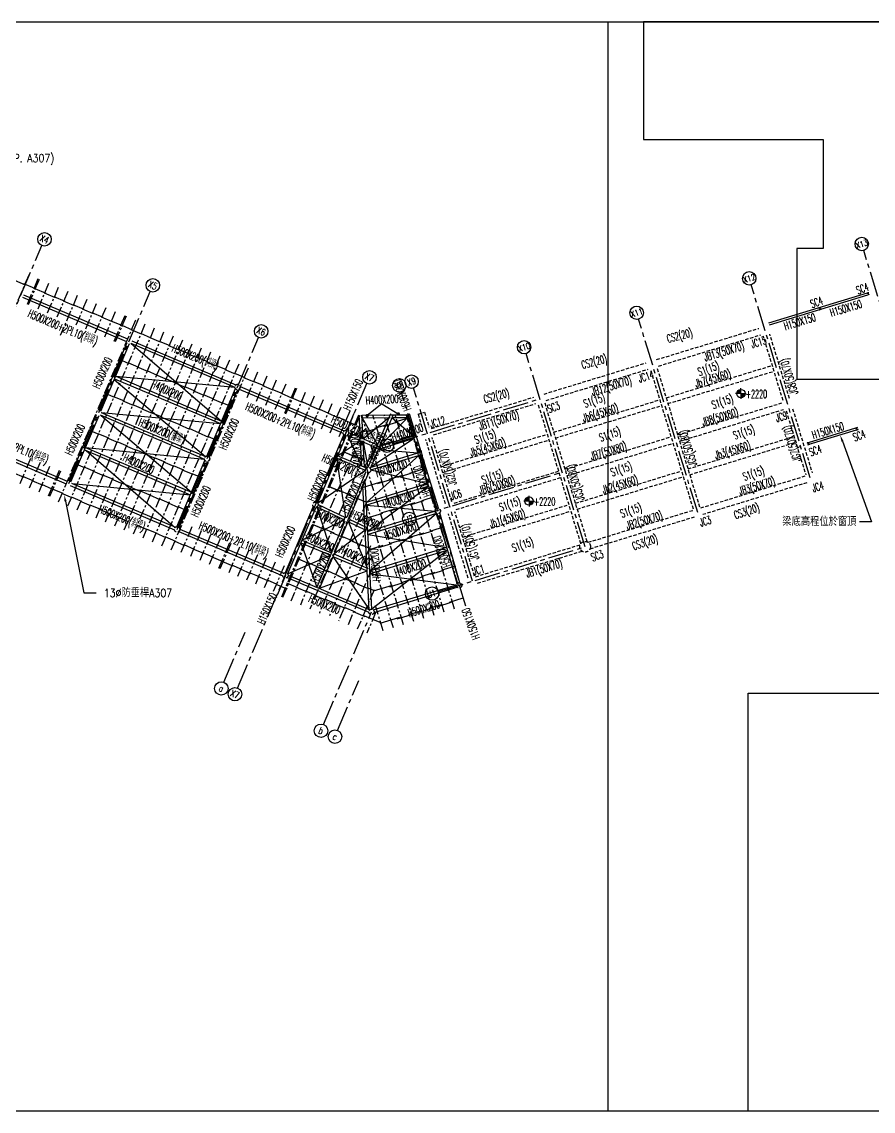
# Model space of a CAD drawing. Header units: centimetres. Extents: x -47768 to 194820, y -149527 to 141949.
# Drawn here: x 61677 to 68007, y -80723 to -72623 of the extents above; entities that cross this region are included whole.
import ezdxf
from ezdxf import colors
from ezdxf.entities.mleader import LeaderData, LeaderLine
from ezdxf.enums import TextEntityAlignment as Align
from ezdxf.math import Vec2, Vec3

# ---------------------------------------------------------------- set-up
doc = ezdxf.new("R2010")
doc.units = ezdxf.units.CM
for name, pattern in [('CENTER2', [28.575, 19.05, -3.175, 3.175, -3.175]), ('HIDDEN', [0.375, 0.25, -0.125]), ('建築圖|CENTER', [50.8, 31.75, -6.35, 6.35, -6.35])]:
    doc.linetypes.add(name, pattern=pattern)
doc.layers.get('0').update_dxf_attribs({"color": 8})
for name, color, linetype in [('0S-B', 6, 'HIDDEN'), ('0S-COL-H', 8, 'HIDDEN'), ('0S-colhead', 8, 'HIDDEN'), ('0S-COLUMN', 1, 'Continuous'), ('0S-c型鋼', 11, '建築圖|CENTER'), ('0S-GRID', 8, 'Continuous'), ('0S-J', 3, 'HIDDEN'), ('0S-SB', 6, 'Continuous'), ('0S-剛接符號', 2, 'Continuous'), ('0S-斜拉桿', 131, 'Continuous'), ('0S-防垂桿', 41, 'Continuous'), ('1S-BN', 7, 'Continuous'), ('1S-CN', 2, 'Continuous'), ('1S-JN', 3, 'Continuous'), ('1S-SBN', 7, 'Continuous'), ('1S-SJN', 3, 'Continuous'), ('1S-SN', 4, 'Continuous'), ('1S-TEXT', 7, 'Continuous'), ('FL高程', 7, 'Continuous'), ('H150X150', 3, 'Continuous'), ('SB', 6, 'Continuous'), ('SJ', 3, 'Continuous')]:
    doc.layers.add(name, color=color, linetype=linetype)
doc.layers.add('0S-繪圖區', color=171, linetype='Continuous', plot=False)
doc.styles.add('ae', font='romans.shx', dxfattribs={"bigfont": 'chineset.shx'})
doc.styles.add('CHINA', font='romans.shx', dxfattribs={"width": 0.85, "bigfont": 'chineset.shx'})
doc.styles.add('china2', font='c2.shx', dxfattribs={"width": 0.75, "bigfont": 'china.shx'})
doc.styles.add('ROMAND', font='romand')
doc.styles.add('txt', font='romans.shx', dxfattribs={"height": 0.2, "bigfont": 'chineset.shx'})

# ---------------------------------------------------------------- blocks, each defined once
blk = doc.blocks.new('ELE')
at = {"ltscale": 100}
h = blk.add_hatch(color=0, dxfattribs=at)
h.dxf.hatch_style = 1
edge = h.paths.add_edge_path()
edge.add_arc((55199, -2026.6), 20.7, 90, 180)
edge.add_line((55178.3, -2026.6), (55199, -2026.6))
edge.add_line((55199, -2026.6), (55199, -2005.9))
h = blk.add_hatch(color=0, dxfattribs=at)
h.dxf.hatch_style = 1
edge = h.paths.add_edge_path()
edge.add_line((55199, -2047.4), (55199, -2026.6))
edge.add_line((55199, -2026.6), (55219.7, -2026.6))
edge.add_arc((55199, -2026.6), 20.7, 270, 360, ccw=False)
at = {"color": 0, "ltscale": 100}
for q in [(55172.4, -2026.6), (55199, -2000), (55225.6, -2026.6), (55199, -2053.2)]:
    blk.add_line((55199, -2026.6), q, dxfattribs=at)
blk.add_circle((55199, -2026.6), 20.7, dxfattribs=at)
blk = doc.blocks.new('0S-ELE')
at = {"layer": 'FL高程', "ltscale": 100, "xscale": 1.5, "yscale": 1.5, "zscale": 1.5}
blk.add_blockref('ELE', (-26764.5, -529.8), dxfattribs=at)
at = {"layer": 'FL高程', "ltscale": 100, "style": 'CHINA', "width": 0.5}
blk.add_attdef('+150', text='', height=60, dxfattribs=at).set_placement((56149.6, -3572.5), align=Align.MIDDLE)
blk = doc.blocks.new('RIGID')
at = {"layer": '0S-剛接符號', "ltscale": 5}
h = blk.add_hatch(color=256, dxfattribs=at)
h.dxf.hatch_style = 1
h.paths.add_polyline_path([(13.8, 9.2), (-13.8, 9.2), (0, -18.4)])
at = {"layer": '0S-剛接符號'}
blk.add_lwpolyline([(13.8, 9.2), (-13.8, 9.2), (0, -18.4)], close=True, dxfattribs=at)
blk = doc.blocks.new('*U155')
at = {"color": 0, "ltscale": 100}
for points in [[(-36.3, 27), (36.3, 27), (36.3, -27), (-36.3, -27)], [(22.253, -6.279), (36.3, -6.279), (36.3, -27), (22.253, -27)]]:
    blk.add_lwpolyline(points, close=True, dxfattribs=at)
blk.add_lwpolyline([(36.3, 27), (17.074, 27), (17.074, 21.168), (25.98, 21.168), (25.98, 15.768), (24.673, 15.768), (24.673, 9.288), (36.3, 9.288), (36.3, 27)], dxfattribs=at)
blk = doc.blocks.new('*U156')
at = {"color": 0, "ltscale": 100}
blk.add_lwpolyline([(-36.3, 27), (36.3, 27), (36.3, -27), (-36.3, -27)], close=True, dxfattribs=at)
blk = doc.blocks.new('XLINE')
blk.add_circle((0, 0), 50)
at = {"style": 'ROMAND', "width": 0.74997, "flags": 8}
blk.add_attdef('X-LINE', text='', height=50, dxfattribs=at).set_placement((0, 0), align=Align.MIDDLE)
blk = doc.blocks.new('柱位編號')
at = {"color": 0, "linetype": 'CENTER2', "ltscale": 10}
for p, q in [((131502.6, 35992.5), (132108.2, 37419.1)), ((138657.5, 35946.9), (138218.5, 37382.8)), ((137820.7, 35691.1), (137381.7, 37127)), ((132308.1, 35650.6), (132913.7, 37077.2)), ((136983.9, 35435.3), (136544.9, 36871.2)), ((133113.5, 35308.7), (133719.1, 36735.4)), ((136147.2, 35179.4), (135708.2, 36615.3)), ((133563.4, 34129.1), (134524.5, 36393.5)), ((135219.6, 34895.8), (134780.6, 36331.7)), ((135310.4, 34923.6), (134871.4, 36359.5)), ((134720.8, 35945.9), (135810.9, 36279.2)), ((134887.4, 35400.8), (135977.6, 35734.1)), ((135057, 34846.1), (136147.2, 35179.4)), ((134203.1, 33857.6), (134558.7, 34695.2)), ((133462.1, 34172.1), (133620.2, 34544.5)), ((134306.7, 33813.6), (134464.8, 34186))]:
    blk.add_line(p, q, dxfattribs=at)
at = {"color": 0}
ref = blk.add_blockref('XLINE', (132127.8, 37465.2), dxfattribs=dict(at, rotation=337))
ref.add_attrib('X-LINE', 'X4', dxfattribs={"height": 50, "rotation": 337, "style": 'ROMAND', "width": 0.74997}).set_placement((132127.8, 37465.2), align=Align.MIDDLE)
ref = blk.add_blockref('XLINE', (138203.9, 37430.6), dxfattribs=dict(at, rotation=16.99999999999998))
ref.add_attrib('X-LINE', 'X13', dxfattribs={"height": 45, "rotation": 17, "style": 'ROMAND', "width": 0.74997}).set_placement((138203.9, 37430.6), align=Align.MIDDLE)
ref = blk.add_blockref('XLINE', (132933.2, 37123.3), dxfattribs=dict(at, rotation=337))
ref.add_attrib('X-LINE', 'X5', dxfattribs={"height": 50, "rotation": 337, "style": 'ROMAND', "width": 0.74997}).set_placement((132933.2, 37123.3), align=Align.MIDDLE)
ref = blk.add_blockref('XLINE', (137367.1, 37174.8), dxfattribs=dict(at, rotation=16.99999999999998))
ref.add_attrib('X-LINE', 'X12', dxfattribs={"height": 45, "rotation": 17, "style": 'ROMAND', "width": 0.74997}).set_placement((137367.1, 37174.8), align=Align.MIDDLE)
ref = blk.add_blockref('XLINE', (136530.3, 36919), dxfattribs=dict(at, rotation=16.99999999999998))
ref.add_attrib('X-LINE', 'X11', dxfattribs={"height": 45, "rotation": 17, "style": 'ROMAND', "width": 0.74997}).set_placement((136530.3, 36919), align=Align.MIDDLE)
ref = blk.add_blockref('XLINE', (133738.6, 36781.4), dxfattribs=dict(at, rotation=337))
ref.add_attrib('X-LINE', 'X6', dxfattribs={"height": 50, "rotation": 337, "style": 'ROMAND', "width": 0.74997}).set_placement((133738.6, 36781.4), align=Align.MIDDLE)
ref = blk.add_blockref('XLINE', (135693.6, 36663.1), dxfattribs=dict(at, rotation=16.99999999999998))
ref.add_attrib('X-LINE', 'X10', dxfattribs={"height": 45, "rotation": 17, "style": 'ROMAND', "width": 0.74997}).set_placement((135693.6, 36663.1), align=Align.MIDDLE)
ref = blk.add_blockref('XLINE', (134544.1, 36439.5), dxfattribs=dict(at, rotation=337))
ref.add_attrib('X-LINE', 'X7', dxfattribs={"height": 50, "rotation": 337, "style": 'ROMAND', "width": 0.74997}).set_placement((134544.1, 36439.5), align=Align.MIDDLE)
ref = blk.add_blockref('XLINE', (134856.8, 36407.3), dxfattribs=dict(at, rotation=16.99999999999998))
ref.add_attrib('X-LINE', 'X9', dxfattribs={"height": 50, "rotation": 17, "style": 'ROMAND', "width": 0.74997}).set_placement((134856.8, 36407.3), align=Align.MIDDLE)
ref = blk.add_blockref('XLINE', (134765.9, 36379.5), dxfattribs=dict(at, rotation=16.99999999999998))
ref.add_attrib('X-LINE', 'X8', dxfattribs={"height": 50, "rotation": 17, "style": 'ROMAND', "width": 0.74997}).set_placement((134765.9, 36379.5), align=Align.MIDDLE)
ref = blk.add_blockref('XLINE', (134672.9, 35931.3), dxfattribs=dict(at, rotation=17.00000000000323))
ref.add_attrib('X-LINE', 'J3', dxfattribs={"height": 50, "rotation": 17, "style": 'ROMAND', "width": 0.74997}).set_placement((134672.9, 35931.3), align=Align.MIDDLE)
ref = blk.add_blockref('XLINE', (134839.6, 35386.2), dxfattribs=dict(at, rotation=17.00000000000323))
ref.add_attrib('X-LINE', 'J2', dxfattribs={"height": 50, "rotation": 17, "style": 'ROMAND', "width": 0.74997}).set_placement((134839.6, 35386.2), align=Align.MIDDLE)
ref = blk.add_blockref('XLINE', (135009.2, 34831.5), dxfattribs=dict(at, rotation=17.00000000000323))
ref.add_attrib('X-LINE', 'J1', dxfattribs={"height": 50, "rotation": 17, "style": 'ROMAND', "width": 0.74997}).set_placement((135009.2, 34831.5), align=Align.MIDDLE)
ref = blk.add_blockref('XLINE', (133442.5, 34126.1), dxfattribs=dict(at, rotation=337))
ref.add_attrib('X-LINE', 'a', dxfattribs={"height": 50, "rotation": 337, "style": 'ROMAND', "width": 0.74997}).set_placement((133442.5, 34126.1), align=Align.MIDDLE)
ref = blk.add_blockref('XLINE', (133543.9, 34083.1), dxfattribs=dict(at, rotation=337))
ref.add_attrib('X-LINE', 'X7', dxfattribs={"height": 50, "rotation": 337, "style": 'ROMAND', "width": 0.74997}).set_placement((133543.9, 34083.1), align=Align.MIDDLE)
ref = blk.add_blockref('XLINE', (134183.6, 33811.5), dxfattribs=dict(at, rotation=337))
ref.add_attrib('X-LINE', 'b', dxfattribs={"height": 50, "rotation": 337, "style": 'ROMAND', "width": 0.74997}).set_placement((134183.6, 33811.5), align=Align.MIDDLE)
ref = blk.add_blockref('XLINE', (134287.2, 33767.6), dxfattribs=dict(at, rotation=337))
ref.add_attrib('X-LINE', 'c', dxfattribs={"height": 50, "rotation": 337, "style": 'ROMAND', "width": 0.74997}).set_placement((134287.2, 33767.6), align=Align.MIDDLE)
blk = doc.blocks.new('zw$CA75')
at = {"color": 0, "linetype": 'HIDDEN', "ltscale": 150}
for centre in [(614.4, 782.1), (458.1, 413.9)]:
    blk.add_circle(centre, 20, dxfattribs=at)
blk = doc.blocks.new('H150x150x7x10')
at = {"color": 0, "linetype": 'ByBlock'}
blk.add_lwpolyline([(3.5, -15, -0.4142136), (8.5, -10), (75, -10), (75, 0), (-75, 0), (-75, -10), (-8.5, -10, -0.4142136), (-3.5, -15), (-3.5, -135, -0.4142136), (-8.5, -140), (-75, -140), (-75, -150), (75, -150), (75, -140), (8.5, -140, -0.4142136), (3.5, -135)], format="xyb", close=True, dxfattribs=at)
at = {"color": 0, "linetype": 'ByBlock', "style": 'china2', "width": 0.7}
blk.add_text('H150x150', height=25, dxfattribs=at).set_placement((0, -150), align=Align.TOP_CENTER)

msp = doc.modelspace()

# ---------------------------------------------------------------- linework, layer by layer
at = {"layer": '0S-B', "ltscale": 100}
for p, q in [((66396.8619, -75134.5384), (67157.1242, -74902.1029)), ((66411.4805, -75182.3536), (67171.7428, -74949.9181)), ((67336.6588, -75438.0295), (67190.4729, -74959.8771)), ((67384.474, -75423.4109), (67238.2882, -74945.2585)), ((65560.1215, -75390.3556), (66320.3575, -75157.9281)), ((65574.7401, -75438.1708), (66334.9761, -75205.7434)), ((66353.7058, -75215.7008), (66669.1096, -76247.34)), ((66401.521, -75201.0822), (66716.9248, -76232.7214)), ((64723.3287, -75646.1891), (65483.6172, -75413.7453)), ((64737.9473, -75694.0043), (65498.2358, -75461.5606)), ((65516.9391, -75471.526), (65832.3429, -76503.1653)), ((65564.7544, -75456.9074), (65880.1581, -76488.5467)), ((66552.0928, -75693.5803), (67326.7, -75456.7592)), ((64623.1789, -75540.9343), (64656.7545, -75650.8493)), ((64623.1806, -75540.9401), (64670.9959, -75526.3215)), ((64670.9976, -75526.3272), (64704.5733, -75636.2421)), ((66566.7114, -75741.3956), (67341.3186, -75504.5744)), ((67360.0485, -75514.5339), (67505.8762, -75991.5148)), ((67407.8638, -75499.9153), (67553.6915, -75976.8962)), ((64826.3593, -76205.5068), (64680.1734, -75727.3544)), ((64874.1745, -76190.8882), (64727.9887, -75712.7358)), ((65715.3262, -75949.4056), (66504.2776, -75708.1989)), ((65729.9448, -75997.2208), (66518.8962, -75756.0142)), ((64892.9044, -76200.8451), (65667.5109, -75964.0242)), ((64907.523, -76248.6604), (65682.1295, -76011.8394)), ((65748.4283, -76006.9571), (65748.4283, -76006.9571)), ((66724.6978, -76236.8544), (67501.7433, -75999.2878)), ((66739.3164, -76284.6697), (67516.3618, -76047.103)), ((64995.5767, -76758.9921), (64849.749, -76282.0112)), ((65043.392, -76744.3735), (64897.5643, -76267.3926)), ((65887.9311, -76492.6797), (66664.9766, -76255.113)), ((65902.5497, -76540.4949), (66679.5952, -76302.9283)), ((65051.1645, -76748.5049), (65828.2099, -76510.9383)), ((65065.7831, -76796.3201), (65842.8285, -76558.7535))]:
    msp.add_line(p, q, dxfattribs=at)
at = {"layer": '0S-COL-H', "ltscale": 100}
msp.add_circle((65865.1827, -76525.7751), 40, dxfattribs=at)
at = {"layer": '0S-colhead', "ltscale": 100}
for centre in [(63281.1073, -75337.9623), (64086.5502, -75679.8511), (63054.4127, -75872.0215), (63859.9179, -76213.743), (64769.7084, -76259.5373), (62831.6916, -76396.5417), (63637.2088, -76738.4314), (64928.2478, -76812.2994), (64276.8735, -77009.9515)]:
    msp.add_circle(centre, 20, dxfattribs=at)
at = {"layer": '0S-c型鋼', "ltscale": 2.5}
for p, q in [((61728.9256, -74505.3517), (61154.5516, -75858.492)), ((61797.2004, -74534.327), (61711.2378, -74736.8423)), ((61806.4054, -74538.2343), (61720.4428, -74740.7496)), ((61877.172, -74568.2729), (61791.2094, -74770.7882)), ((61947.9385, -74598.3116), (61861.9759, -74800.8268)), ((62018.7051, -74628.3502), (61932.7425, -74830.8653)), ((62089.4716, -74658.3888), (61963.5846, -74954.9601)), ((62160.2382, -74688.4274), (62074.2756, -74890.9425)), ((62231.0047, -74718.466), (62145.0422, -74920.9811)), ((62301.7712, -74748.5046), (62215.8087, -74951.0196)), ((62522.4159, -74842.1618), (61948.0396, -76195.3076)), ((62372.5378, -74778.5432), (62286.5753, -74981.0582)), ((62443.3931, -74808.6242), (62357.4323, -75011.1352)), ((62452.5982, -74812.5315), (62366.6374, -75015.0425)), ((62592.2336, -74871.7922), (62017.8553, -76224.9426)), ((62662.0513, -74901.4226), (62087.6711, -76254.5777)), ((62731.869, -74931.053), (62157.4868, -76284.2127)), ((62801.6867, -74960.6833), (62227.3025, -76313.8477)), ((62871.5044, -74990.3137), (62297.1182, -76343.4827)), ((62941.3221, -75019.9441), (62366.934, -76373.1177)), ((63011.1398, -75049.5744), (62436.7497, -76402.7528)), ((63080.9575, -75079.2048), (62506.5654, -76432.3878)), ((63150.7752, -75108.8352), (62576.3812, -76462.0228)), ((63220.5929, -75138.4656), (62646.1969, -76491.6578)), ((63290.4106, -75168.0959), (62716.0126, -76521.2928)), ((63360.2283, -75197.7263), (62785.8284, -76550.9279)), ((63430.0187, -75227.4212), (63344.0578, -75429.9322)), ((63499.8637, -75256.987), (63413.8736, -75459.5672)), ((63569.6815, -75286.6174), (63483.6893, -75489.2022)), ((63639.4992, -75316.2478), (63553.5051, -75518.8371)), ((63710.0367, -75346.1836), (63624.0406, -75548.7777)), ((63719.2417, -75350.0909), (63633.2457, -75552.685)), ((63785.2455, -75378.1078), (63699.2494, -75580.7018)), ((63851.2492, -75406.1247), (63765.2532, -75608.7187)), ((63917.253, -75434.1416), (63831.2569, -75636.7356)), ((63983.2567, -75462.1585), (63897.2607, -75664.7525)), ((64049.2605, -75490.1754), (63963.2644, -75692.7694)), ((64181.2574, -75546.2342), (63607.1037, -76899.4702)), ((64190.463, -75550.14), (63616.3093, -76903.376)), ((64115.2643, -75518.1923), (64029.2682, -75720.7863)), ((64667.0333, -77059.472), (64204.9126, -75547.9433)), ((64742.8364, -77036.2966), (64287.4771, -75546.8831)), ((64818.6396, -77013.1211), (64370.0415, -75545.8229)), ((64894.4427, -76989.9456), (64452.6059, -75544.7628)), ((64923.4775, -76813.7981), (64535.1704, -75543.7026)), ((64200.5432, -75697.136), (63677.6988, -76929.438)), ((61742.5896, -75869.1), (61656.6287, -76071.611)), ((64214.2036, -75861.2943), (63748.2943, -76959.4047)), ((64591.2302, -77082.6475), (64212.8492, -75845.0189)), ((61813.3561, -75899.1386), (61727.3953, -76101.6497)), ((61884.1226, -75929.1772), (61798.1618, -76131.6883)), ((61954.9797, -75959.2542), (61869.0188, -76161.7653)), ((61964.1847, -75963.1615), (61878.2239, -76165.6726)), ((61964.1847, -75963.1615), (61878.2239, -76165.6726)), ((64227.864, -76025.4526), (63818.8899, -76989.3715)), ((64241.5243, -76189.6109), (63889.4854, -77019.3383)), ((64515.4271, -77105.8229), (64243.8472, -76217.5251)), ((62941.6049, -76378.0518), (62855.6441, -76580.5629)), ((64255.1847, -76353.7693), (63960.081, -77049.305)), ((63011.4207, -76407.6868), (62925.4598, -76610.1979)), ((63081.2364, -76437.3219), (62995.2755, -76639.8329)), ((63151.0521, -76466.9569), (63065.0913, -76669.4679)), ((63221.5876, -76496.8974), (63135.6268, -76699.4085)), ((63230.7927, -76500.8047), (63144.8318, -76703.3158)), ((63296.7964, -76528.8217), (63210.8356, -76731.3327)), ((64268.8451, -76517.9276), (64030.6765, -77079.2718)), ((63362.8002, -76556.8386), (63276.8393, -76759.3497)), ((63428.8039, -76584.8555), (63342.8431, -76787.3666)), ((63494.8077, -76612.8724), (63408.8468, -76815.3835)), ((64439.624, -77128.9984), (64274.8452, -76590.0313)), ((63560.8114, -76640.8894), (63474.8505, -76843.4004)), ((63626.8151, -76668.9063), (63540.8543, -76871.4174)), ((64282.5055, -76682.0859), (64101.2721, -77109.2386)), ((64296.1659, -76846.2443), (64171.8676, -77139.2054)), ((64309.8263, -77010.4026), (64242.4632, -77169.1721)), ((64363.8209, -77152.1738), (64305.8432, -76962.5374))]:
    msp.add_line(p, q, dxfattribs=at)
at = {"layer": '0S-J', "ltscale": 100}
for p, q in [((66468.036, -75418.6427), (67256.9874, -75177.4361)), ((66481.1927, -75461.6764), (67270.1441, -75220.4698)), ((65631.2693, -75674.468), (66420.2207, -75433.2613)), ((65644.426, -75717.5017), (66433.3775, -75476.295)), ((64794.5026, -75930.2932), (65583.4541, -75689.0865)), ((64807.6594, -75973.3269), (65596.6108, -75732.1203)), ((66630.2169, -75946.9172), (67419.1683, -75705.7105)), ((66643.3736, -75989.9509), (67432.3251, -75748.7443)), ((65793.4334, -76202.7476), (66582.3848, -75961.5409)), ((65806.5901, -76245.7813), (66595.5416, -76004.5746)), ((64955.2045, -76453.7901), (65744.1559, -76212.5834)), ((64969.8231, -76501.6053), (65758.7745, -76260.3986))]:
    msp.add_line(p, q, dxfattribs=at)
at = {"layer": '0S-SB', "ltscale": 100}
for p, q in [((61682.1097, -74670.0903), (62455.87, -74998.532)), ((61689.9244, -74651.6802), (62463.6846, -74980.1219)), ((67960.8635, -74640.8333), (67229.2903, -74864.4977)), ((67965.249, -74655.1779), (67233.6759, -74878.8423)), ((62495.3344, -74993.5564), (63269.0723, -75321.9887)), ((62246.5178, -75510.3179), (62459.7952, -75007.8679)), ((62264.9279, -75518.1325), (62478.2053, -75015.6825)), ((62487.5197, -75011.9665), (63261.2576, -75340.3988)), ((63051.9753, -75852.1705), (63265.1346, -75349.9986)), ((63070.3854, -75859.9852), (63283.5447, -75357.8132)), ((63293.142, -75353.9363), (64066.6997, -75682.2921)), ((63300.9566, -75335.5262), (64074.5144, -75663.882)), ((62023.8607, -76034.8653), (62233.014, -75542.1309)), ((62042.2708, -76042.6799), (62251.4241, -75549.9456)), ((62260.9165, -75545.8682), (63034.7308, -75874.3329)), ((62268.7311, -75527.4581), (63042.5454, -75855.9228)), ((64418.7407, -75537.1466), (64249.2313, -75936.486)), ((64437.1508, -75544.9612), (64267.6414, -75944.3007)), ((64415.3045, -75545.2418), (64437.1508, -75544.9612)), ((67875.6163, -75644.6154), (67523.9956, -75752.1167)), ((61232.8402, -75728.7011), (62006.4261, -76057.0689)), ((61240.6548, -75710.291), (62014.2408, -76038.6588)), ((64070.577, -75691.8868), (63857.4856, -76193.8989)), ((64088.9871, -75699.7014), (63875.8957, -76201.7135)), ((64098.5836, -75695.826), (64312.7899, -75786.7512)), ((64106.3983, -75677.4159), (64320.6046, -75768.3411)), ((67880.0018, -75658.96), (67528.3811, -75766.4612)), ((62829.3024, -76376.755), (63038.44, -75884.0578)), ((62847.7125, -76384.5696), (63056.8501, -75891.8724)), ((64231.8178, -75958.7743), (64017.6125, -75867.8496)), ((64239.6324, -75940.3643), (64025.4271, -75849.4395)), ((64259.1946, -75937.807), (64645.6774, -75819.6473)), ((64271.6186, -75954.9224), (64651.5249, -75838.7734)), ((64755.0813, -76245.8973), (64632.3988, -75844.6209)), ((64645.6774, -75819.6473), (64651.5249, -75838.7734)), ((64774.2074, -76240.0499), (64651.5249, -75838.7734)), ((64663.1826, -75876.9042), (64669.03, -75896.0303)), ((64235.696, -75968.3733), (64092.9389, -76304.688)), ((64254.1061, -75976.1879), (64111.349, -76312.5026)), ((62046.0966, -76052.1808), (62819.6825, -76380.5485)), ((64280.1863, -76990.2278), (64230.7093, -76031.3072)), ((62038.282, -76070.5909), (62811.8679, -76398.9586)), ((64260.579, -76998.3545), (64212.8532, -76073.3736)), ((63880.033, -76211.7004), (64083.9898, -76308.0967)), ((63843.9535, -76225.7783), (63634.7714, -76718.5805)), ((63862.3636, -76233.5929), (63653.1815, -76726.3951)), ((63871.4868, -76229.7826), (64075.4437, -76326.1788)), ((64755.5958, -76258.6235), (64245.6221, -76414.538)), ((64761.4432, -76277.7495), (64251.4696, -76433.6641)), ((64913.8807, -76798.3859), (64765.5166, -76278.2046)), ((64933.1137, -76792.9003), (64784.7496, -76272.7191)), ((64079.4036, -76336.5752), (63871.2652, -76826.9189)), ((64097.8137, -76344.3899), (63889.6753, -76834.7335)), ((64106.7628, -76340.9812), (64229.6578, -76399.0651)), ((64115.309, -76322.8991), (64238.2039, -76380.983)), ((62843.7237, -76412.4806), (63617.3579, -76740.8688)), ((62851.5383, -76394.0705), (63625.1725, -76722.4587)), ((63649.2451, -76754.4041), (64257.0227, -77012.3904)), ((63657.0597, -76735.994), (64264.8374, -76993.9803))]:
    msp.add_line(p, q, dxfattribs=at)
at = {"layer": '0S-斜拉桿', "ltscale": 100}
for p, q in [((62487.5197, -75011.9665), (63162.5247, -75591.7324)), ((62365.1645, -75281.99), (63042.5454, -75855.9228)), ((62375.4657, -75257.7197), (63261.2562, -75340.3982)), ((62268.1474, -75548.9375), (62937.8277, -76121.0854)), ((62268.7311, -75527.4581), (63154.7101, -75610.1425)), ((64206.8023, -75567.9206), (64320.6046, -75768.3411)), ((64214.8245, -75723.4401), (64406.8562, -75565.2819)), ((64337.4109, -75779.9339), (64546.5306, -75563.7588)), ((64429.0075, -75565.0521), (64589.0966, -75702.9859)), ((64098.5836, -75695.826), (64205.2371, -75925.7643)), ((64594.944, -75722.112), (64272.0685, -75933.871)), ((62150.796, -75787.0103), (63034.5373, -75874.2507)), ((62156.789, -75811.2814), (62801.5457, -76370.3373)), ((64025.4271, -75849.4395), (64195.4956, -75736.9627)), ((64215.9706, -75745.6538), (64249.9444, -75934.8062)), ((64225.7121, -75934.4555), (64312.7899, -75786.7512)), ((64327.2096, -75803.9666), (64621.7698, -75826.9566)), ((64017.6125, -75867.8496), (64083.9898, -76308.0967)), ((64632.3988, -75844.6209), (64239.1982, -76195.8303)), ((63875.8957, -76201.7135), (64231.6687, -75956.337)), ((64272.0943, -75954.777), (64696.9844, -76055.871)), ((62051.324, -76054.3997), (62930.0131, -76139.4955)), ((64702.8318, -76074.997), (64250.4072, -76413.0751)), ((64240.2605, -76216.4193), (64749.7277, -76260.4175)), ((63871.7204, -76229.8893), (63979.909, -76570.9718)), ((64761.4432, -76277.7495), (64265.5682, -76706.9124)), ((63758.997, -76477.1094), (64075.4138, -76325.7629)), ((64102.3801, -76331.8271), (64244.3242, -76683.3182)), ((63998.3171, -76578.7913), (64229.6578, -76399.0651)), ((64251.4696, -76433.6641), (64837.3538, -76532.1)), ((63751.1824, -76495.5195), (63871.2652, -76826.9189)), ((63653.1815, -76726.3951), (63972.0937, -76589.3816)), ((63990.4638, -76597.2907), (64260.2529, -76992.0343)), ((64843.2012, -76551.2261), (64280.1863, -76990.2278)), ((63889.6753, -76834.7335), (64245.4706, -76705.5357)), ((64266.6305, -76727.5014), (64908.7699, -76807.7595))]:
    msp.add_line(p, q, dxfattribs=at)
at = {"layer": '0S-防垂桿', "ltscale": 100}
for p, q in [((61622.4761, -74543.2781), (61703.7359, -74577.765)), ((61690.2333, -74569.1967), (61772.0122, -74603.9039)), ((61763.6601, -74603.2222), (61780.1878, -74610.2365)), ((61773.8533, -74604.6852), (61855.6321, -74639.3924)), ((61843.5978, -74637.1332), (61924.8576, -74671.6201)), ((61915.3863, -74664.7625), (61997.1652, -74699.4697)), ((61985.1309, -74697.2104), (62066.3907, -74731.6973)), ((62056.9194, -74724.8397), (62138.6983, -74759.5469)), ((62126.664, -74757.2877), (62207.9238, -74791.7745)), ((62198.4525, -74784.9169), (62280.2314, -74819.6241)), ((62268.1971, -74817.3649), (62349.4569, -74851.8518)), ((62339.9856, -74844.9942), (62418.2087, -74878.1923)), ((62409.8545, -74877.5154), (62426.3822, -74884.5298)), ((62420.0477, -74878.9785), (62498.2707, -74912.1766)), ((62488.8414, -74911.0228), (62566.0226, -74943.7788)), ((62559.6831, -74938.2392), (62637.9062, -74971.4373)), ((62628.4768, -74970.2836), (62705.658, -75003.0395)), ((62699.3185, -74997.5), (62777.5416, -75030.6981)), ((62768.1122, -75029.5443), (62845.2934, -75062.3002)), ((62838.9539, -75056.7607), (62917.177, -75089.9588)), ((62396.1288, -75129.44), (62473.31, -75162.1959)), ((62466.9705, -75156.6564), (62545.1936, -75189.8544)), ((62907.7476, -75088.8051), (62984.9288, -75121.561)), ((62978.5893, -75116.0215), (63056.8124, -75149.2196)), ((63047.383, -75148.0658), (63124.5642, -75180.8217)), ((62535.7642, -75188.7007), (62612.9454, -75221.4566)), ((62606.6059, -75215.9171), (62684.829, -75249.1152)), ((62675.3996, -75247.9614), (62752.5808, -75280.7174)), ((63118.2247, -75175.2822), (63196.4478, -75208.4803)), ((63187.0184, -75207.3266), (63264.1996, -75240.0825)), ((63257.8601, -75234.543), (63336.0832, -75267.741)), ((62746.2413, -75275.1778), (62824.4644, -75308.3759)), ((62815.035, -75307.2222), (62892.2162, -75339.9781)), ((63326.6538, -75266.5873), (63403.835, -75299.3432)), ((63397.4955, -75293.8037), (63475.7186, -75327.0018)), ((63466.2892, -75325.848), (63543.4704, -75358.604)), ((62289.3711, -75380.9454), (62366.5523, -75413.7013)), ((62360.2128, -75408.1618), (62438.4359, -75441.3599)), ((62885.8767, -75334.4386), (62964.0998, -75367.6367)), ((62954.6705, -75366.4829), (63031.8516, -75399.2388)), ((63025.5121, -75393.6993), (63103.7352, -75426.8974)), ((63537.1309, -75353.0644), (63615.354, -75386.2625)), ((63605.9246, -75385.1088), (63683.1058, -75417.8647)), ((62429.0065, -75440.2062), (62506.1877, -75472.9621)), ((62499.8482, -75467.4226), (62578.0713, -75500.6207)), ((63094.3059, -75425.7437), (63171.487, -75458.4996)), ((63165.1475, -75452.9601), (63243.3706, -75486.1582)), ((63677.5225, -75412.6615), (63694.0501, -75419.6759)), ((63685.6646, -75418.9564), (63762.8458, -75451.7123)), ((63752.691, -75444.5592), (63826.0624, -75475.6983)), ((63817.6721, -75474.9902), (63894.8533, -75507.7461)), ((62568.6419, -75499.4669), (62645.8231, -75532.2228)), ((62639.4836, -75526.6833), (62717.7067, -75559.8814)), ((62708.2773, -75558.7277), (62785.4585, -75591.4836)), ((63884.6985, -75500.593), (63958.07, -75531.7321)), ((63949.6796, -75531.024), (64026.8608, -75563.7799)), ((64016.706, -75556.6268), (64090.0775, -75587.7658)), ((64453.9018, -75597.5355), (64553.4579, -75567.0981)), ((62779.119, -75585.944), (62857.3421, -75619.1421)), ((62847.9127, -75617.9884), (62925.0939, -75650.7443)), ((62918.7544, -75645.2048), (62996.9775, -75678.4029)), ((64081.6872, -75587.0577), (64158.8683, -75619.8136)), ((64148.7864, -75612.6103), (64165.314, -75619.6247)), ((64241.5397, -75667.7451), (64314.337, -75645.4888)), ((64302.285, -75643.8862), (64401.8412, -75613.4488)), ((64366.3977, -75629.5754), (64465.9538, -75599.1381)), ((62172.4089, -75656.4912), (62249.59, -75689.2471)), ((62243.2506, -75683.7075), (62321.4736, -75716.9056)), ((62312.0443, -75715.7519), (62389.2255, -75748.5078)), ((62987.5481, -75677.2491), (63064.7293, -75710.005)), ((63058.3898, -75704.4655), (63136.6129, -75737.6636)), ((64115.6108, -75700.9582), (64243.4392, -75661.8468)), ((64405.1602, -75756.3619), (64504.7163, -75725.9245)), ((64492.6643, -75724.3219), (64592.2204, -75693.8846)), ((62382.886, -75742.9683), (62461.109, -75776.1664)), ((62451.6797, -75775.0126), (62528.8609, -75807.7685)), ((62522.5214, -75802.229), (62600.7444, -75835.4271)), ((64280.3022, -75794.5316), (64353.0995, -75772.2752)), ((64341.0475, -75770.6726), (64440.6037, -75740.2352)), ((62591.3151, -75834.2734), (62668.4963, -75867.0293)), ((62662.1568, -75861.4898), (62740.3799, -75894.6879)), ((62730.9505, -75893.5341), (62808.1317, -75926.29)), ((64065.9852, -75817.9235), (64161.1119, -75858.2955)), ((64065.9854, -75817.9229), (64151.9068, -75854.3882)), ((64143.8924, -75848.1596), (64226.0729, -75883.0372)), ((61610.4497, -75973.4123), (61691.7095, -76007.8992)), ((62067.3807, -75903.9221), (62144.5619, -75936.678)), ((62138.2224, -75931.1385), (62216.4454, -75964.3366)), ((62207.0161, -75963.1828), (62284.1973, -75995.9387)), ((62801.7922, -75920.7505), (62880.0153, -75953.9486)), ((62870.5859, -75952.7949), (62947.7671, -75985.5508)), ((64561.2697, -75977.609), (64660.8258, -75947.1716)), ((61682.2382, -76001.0415), (61764.0171, -76035.7487)), ((61751.9828, -76033.4895), (61833.2426, -76067.9764)), ((62277.8578, -75990.3992), (62356.0808, -76023.5973)), ((62346.6515, -76022.4436), (62423.8327, -76055.1995)), ((62417.4932, -76049.66), (62495.7162, -76082.858)), ((62941.4276, -75980.0113), (63019.6507, -76013.2093)), ((64201.4976, -76087.596), (64357.5923, -76039.873)), ((64322.1488, -76055.9997), (64421.7049, -76025.5623)), ((64409.6529, -76023.9597), (64509.2091, -75993.5223)), ((64473.7656, -76009.649), (64573.3217, -75979.2116)), ((61823.7713, -76061.1188), (61901.9944, -76094.3169)), ((61893.6403, -76093.64), (61910.1679, -76100.6544)), ((61903.8334, -76095.1031), (61982.0565, -76128.3012)), ((61972.6271, -76127.1475), (62049.8083, -76159.9034)), ((62486.2869, -76081.7043), (62563.4681, -76114.4602)), ((62557.1286, -76108.9207), (62635.3517, -76142.1188)), ((63956.72, -76075.4527), (64051.8205, -76115.8136)), ((63960.435, -76077.0287), (64042.6154, -76111.9063)), ((64034.601, -76105.6776), (64116.7815, -76140.5552)), ((64106.3789, -76138.9781), (64239.107, -76195.3083)), ((62043.4688, -76154.3638), (62121.6919, -76187.5619)), ((62112.2625, -76186.4082), (62189.4437, -76219.1641)), ((62183.1042, -76213.6246), (62261.3273, -76246.8227)), ((62625.9223, -76140.965), (62703.1035, -76173.721)), ((62696.764, -76168.1814), (62774.9871, -76201.3795)), ((62765.5577, -76200.2258), (62842.7389, -76232.9817)), ((64501.6568, -76227.596), (64601.213, -76197.1586)), ((64565.7695, -76213.2852), (64665.3256, -76182.8479)), ((64653.2736, -76181.2453), (64752.8298, -76150.8079)), ((62251.8979, -76245.6689), (62329.0791, -76278.4249)), ((62322.7396, -76272.8853), (62400.9627, -76306.0834)), ((62836.3994, -76227.4422), (62914.6225, -76260.6403)), ((64181.6568, -76330.7139), (64362.0921, -76275.5493)), ((64350.0401, -76273.9467), (64449.5962, -76243.5093)), ((64414.1527, -76259.6359), (64513.7089, -76229.1986)), ((62391.5333, -76304.9297), (62468.7145, -76337.6856)), ((62531.1688, -76364.1904), (62608.3499, -76396.9463)), ((63836.7115, -76358.303), (63931.7862, -76398.653)), ((63836.7117, -76358.3025), (63922.5811, -76394.7457)), ((64720.4746, -76406.2663), (64820.0307, -76375.829)), ((62602.0104, -76391.4068), (62680.2335, -76424.6049)), ((62670.8042, -76423.4512), (62747.9853, -76456.2071)), ((62741.6458, -76450.6676), (62819.8689, -76483.8657)), ((63914.5667, -76388.517), (63996.7472, -76423.3947)), ((63986.3446, -76421.8176), (64068.5251, -76456.6952)), ((64060.5107, -76450.4666), (64142.6911, -76485.3442)), ((64481.3537, -76484.657), (64580.9098, -76454.2196)), ((64568.8578, -76452.617), (64668.414, -76422.1796)), ((64632.9705, -76438.3063), (64732.5266, -76407.8689)), ((62810.4396, -76482.7119), (62887.6207, -76515.4678)), ((62881.2812, -76509.9283), (62959.5043, -76543.1264)), ((62950.075, -76541.9727), (63027.2561, -76574.7286)), ((64132.2886, -76483.7671), (64214.469, -76518.6447)), ((64206.4546, -76512.4161), (64266.8613, -76538.0528)), ((64255.9716, -76548.2695), (64365.1804, -76514.881)), ((64329.7369, -76531.0077), (64429.2931, -76500.5703)), ((64417.2411, -76498.9677), (64516.7972, -76468.5303)), ((63020.9167, -76569.189), (63099.1397, -76602.3871)), ((63089.7104, -76601.2334), (63166.8916, -76633.9893)), ((63728.2798, -76613.8678), (63823.3299, -76654.2073)), ((63728.28, -76613.8672), (63814.1248, -76650.3)), ((63161.3082, -76628.7861), (63177.8358, -76635.8005)), ((63169.4504, -76635.081), (63246.6315, -76667.8369)), ((63236.4767, -76660.6838), (63309.8482, -76691.8229)), ((63301.4579, -76691.1148), (63378.639, -76723.8707)), ((63806.1105, -76644.0713), (63888.2909, -76678.9489)), ((63877.8884, -76677.3719), (63960.0688, -76712.2495)), ((63952.0544, -76706.0208), (64034.2348, -76740.8985)), ((64716.2041, -76730.133), (64815.7602, -76699.6957)), ((64803.7082, -76698.0931), (64903.2644, -76667.6557)), ((63368.4842, -76716.7176), (63441.8557, -76747.8567)), ((63433.4654, -76747.1486), (63510.6466, -76779.9045)), ((63500.4917, -76772.7514), (63573.8632, -76803.8904)), ((64023.8323, -76739.3214), (64106.0127, -76774.199)), ((64097.9983, -76767.9704), (64180.1788, -76802.848)), ((64500.4747, -76790.7945), (64600.0308, -76760.3571)), ((64564.5873, -76776.4837), (64664.1435, -76746.0464)), ((64652.0915, -76744.4438), (64751.6476, -76714.0064)), ((63565.4729, -76803.1823), (63642.6541, -76835.9382)), ((63632.5721, -76828.7349), (63649.0997, -76835.7493)), ((63644.3466, -76793.3486), (63726.527, -76828.2262)), ((63716.1245, -76826.6491), (63798.3049, -76861.5267)), ((63781.0855, -76851.3908), (63863.2659, -76886.2684)), ((64169.7762, -76801.2709), (64251.9567, -76836.1485)), ((64243.9423, -76829.9199), (64296.6696, -76852.2975)), ((64293.1398, -76853.3767), (64433.1231, -76810.5795)), ((64412.9706, -76822.8344), (64512.5267, -76792.3971)), ((63852.8634, -76884.6913), (63935.0438, -76919.5689)), ((63927.0294, -76913.3403), (64009.2099, -76948.2179)), ((63998.8073, -76946.6408), (64080.9878, -76981.5184)), ((64770.7719, -76969.3255), (64870.328, -76938.8882)), ((64858.276, -76937.2856), (64957.8322, -76906.8482)), ((64072.9734, -76975.2898), (64155.1538, -77010.1674)), ((64139.7011, -77006.447), (64226.9317, -77043.4679)), ((64555.0425, -77029.987), (64654.5986, -76999.5496)), ((64619.1551, -77015.6762), (64718.7113, -76985.2389)), ((64706.6593, -76983.6363), (64806.2154, -76953.1989)), ((64213.8672, -77035.096), (64296.0476, -77069.9736)), ((64284.4925, -77063.1633), (64351.2374, -77091.49)), ((64341.953, -77094.3285), (64487.6909, -77049.772)), ((64467.5384, -77062.0269), (64567.0945, -77031.5896))]:
    msp.add_line(p, q, dxfattribs=at)
at = {"layer": '1S-SJN', "linetype": 'Continuous'}
for q in [(64245.0888, -75550.7747), (64475.7709, -75538.0938)]:
    msp.add_line((64354.3157, -75464.2626), q, dxfattribs=at)
at = {"layer": '1S-SJN', "linetype": 'Continuous', "const_width": 13.5}
for points in [[(64239.8347, -75547.8184, -0.584755303), (64250.3429, -75547.8184, -1.710117025), (64239.8347, -75547.8184, -0.557367557)], [(64470.5168, -75535.1374, -0.584755303), (64481.025, -75535.1374, -1.710117025), (64470.5168, -75535.1374, -0.557367557)]]:
    msp.add_lwpolyline(points, format="xyb", dxfattribs=at)
at = {"layer": 'H150X150', "ltscale": 100}
for p, q in [((64078.7578, -75698.2706), (64149.0883, -75532.582)), ((63637.2088, -76738.4998), (63574.6897, -76885.7805)), ((64928.3795, -76812.2994), (64975.167, -76965.3339))]:
    msp.add_line(p, q, dxfattribs=at)
at = {"layer": 'SB', "ltscale": 100}
for p, q in [((64290.5441, -76995.3531), (64908.7699, -76807.7595)), ((64296.3514, -77014.4914), (64914.5772, -76826.8978))]:
    msp.add_line(p, q, dxfattribs=at)
at = {"layer": 'SJ', "ltscale": 100}
for p, q in [((62367.6526, -75276.1304), (63154.7116, -75610.1432)), ((62375.4657, -75257.7197), (63162.5247, -75591.7324)), ((64194.3494, -75714.749), (64185.7555, -75548.1892)), ((64205.7689, -75547.9323), (64415.3045, -75545.2418)), ((64214.8245, -75723.4401), (64205.7689, -75547.9323)), ((64206.0257, -75567.9306), (64415.5613, -75565.2401)), ((64428.621, -75565.0563), (64546.5306, -75563.7588)), ((64437.1508, -75544.9612), (64540.4362, -75543.8247)), ((64540.4362, -75543.8247), (64561.2105, -75543.3683)), ((64626.5513, -75825.4948), (64540.4362, -75543.8247)), ((64645.6774, -75819.6473), (64559.5622, -75537.9773)), ((64589.0966, -75702.9859), (64321.3622, -75784.8405)), ((64594.944, -75722.112), (64327.2096, -75803.9666)), ((62142.9814, -75805.4204), (62930.0131, -76139.4955)), ((62150.796, -75787.0103), (62937.8277, -76121.0854)), ((64205.2371, -75925.7643), (64195.4956, -75736.9627)), ((64225.7121, -75934.4555), (64215.9706, -75745.6538)), ((64696.9844, -76055.871), (64239.1982, -76195.8303)), ((64702.8318, -76074.997), (64240.2605, -76216.4193)), ((63751.176, -76495.5168), (63972.0937, -76589.3816)), ((63758.997, -76477.1094), (63979.9148, -76570.9743)), ((64837.7048, -76531.9926), (64260.7831, -76708.3753)), ((63990.4947, -76597.1999), (64245.4706, -76705.5357)), ((63998.3157, -76578.7926), (64253.2916, -76687.1283)), ((64843.5523, -76551.1187), (64266.6305, -76727.5014))]:
    msp.add_line(p, q, dxfattribs=at)

# ---------------------------------------------------------------- block references
at = {"layer": '0S-colhead', "ltscale": 100}
msp.add_blockref('zw$CA75', (63637.2357, -76738.4314), dxfattribs=at)
at = {"layer": '0S-COLUMN', "linetype": 'HIDDEN', "xscale": 0.1, "yscale": 0.1, "zscale": 0.1, "rotation": 16.9999999999788}
msp.add_blockref('H150x150x7x10', (67968.0357, -74638.6406), dxfattribs=at)
at = {"layer": '0S-COLUMN', "linetype": 'Continuous', "xscale": 0.1, "yscale": 0.1, "zscale": 0.1, "rotation": 16.9999999999788}
for p in [(67609.4208, -74748.2802), (67882.7885, -75642.4226), (67523.9956, -75752.1167)]:
    msp.add_blockref('H150x150x7x10', p, dxfattribs=at)
at = {"layer": '0S-GRID'}
msp.add_blockref('柱位編號', (-70281.738, -111705.2561), dxfattribs=at)
at = {"layer": '0S-剛接符號', "ltscale": 100, "xscale": -1}
for p, rotation in [((64204.0857, -75707.3626), 185.1585375509599), ((64632.7865, -75811.6859), 199.1260664812737)]:
    msp.add_blockref('RIGID', p, dxfattribs=dict(at, rotation=rotation))
at = {"layer": '0S-剛接符號', "ltscale": 100}
for p, rotation in [((64208.315, -75751.6749), 354.8414624490401), ((64646.5367, -75856.8592), 19.12606648124299)]:
    msp.add_blockref('RIGID', p, dxfattribs=dict(at, rotation=rotation))
at = {"layer": '0S-繪圖區', "ltscale": 100, "xscale": 150, "yscale": 150, "zscale": 150}
msp.add_blockref('*U155', (63739.0774, -76672.6443), dxfattribs=at)
at = {"layer": '0S-繪圖區', "color": 11, "ltscale": 100, "xscale": 150, "yscale": 150, "zscale": 150}
msp.add_blockref('*U156', (71481.5299, -76672.6443), dxfattribs=at)
at = {"layer": 'FL高程', "color": 0, "ltscale": 100}
for p in [(10989.3932, -71817.5025), (9414.4155, -72616.9002)]:
    msp.add_blockref('0S-ELE', p, dxfattribs=at).add_auto_attribs({'+150': '+2220'})

# ---------------------------------------------------------------- texts
at = {"layer": '1S-BN', "width": 0.5}
for s, rotation, style, p in [('H150X150', 16.99921066, 'CHINA', (67803.3205, -74752.486)), ('H500X200+2PL10(斜梁)', 337.00900662, 'CHINA', (61982.0089, -74896.9483)), ('H150X150', 16.99921066, 'CHINA', (67460.5915, -74852.5056)), ('JB13(50X70)', 17, 'txt', (66898.8924, -75078.8589)), ('H500X200(斜梁)', 337.00900662, 'CHINA', (62966.9231, -75117.8294)), ('JG8(50X70)', 107, 'txt', (67385.4652, -75259.4916)), ('JB12(50X70)', 17, 'txt', (66062.1258, -75334.6842)), ('H500X200+2PL10(斜梁)', 337.00900662, 'CHINA', (63599.1258, -75588.2895)), ('JB8(50X80)', 17, 'txt', (66869.8483, -75565.062)), ('JB11(50X70)', 17, 'txt', (65225.3591, -75590.5094)), ('H500X200(斜梁)', 337.00900662, 'CHINA', (62717.9484, -75669.0166)), ('JG7(50X70)', 107, 'txt', (67407.3614, -75757.5312)), ('H150X150', 16.99921066, 'CHINA', (67670.6404, -75661.4399)), ('H500X200+2PL10(斜梁)', 337.00900662, 'CHINA', (61616.2029, -75778.657)), ('JG5(50X80)', 107, 'txt', (66633.3073, -75792.0595)), ('JB7(50X80)', 17, 'txt', (66040.2539, -75818.6944)), ('JG2(50X70)', 107, 'txt', (64846.9276, -75934.6063)), ('JG3(50X80)', 107, 'txt', (65796.5406, -76047.8847)), ('JB6(50X80)', 17, 'txt', (65210.6596, -76072.3269)), ('JB3(50X70)', 17, 'txt', (67143.2809, -76077.51)), ('H500X200(斜梁)', 337.00900662, 'CHINA', (62421.692, -76312.621)), ('JB2(50X70)', 17, 'txt', (66306.5143, -76333.3352)), ('H500X200+2PL10(斜梁)', 337.00900662, 'CHINA', (63252.0408, -76473.8944)), ('JG1(50X70)', 107, 'txt', (65013.8642, -76488.5972)), ('JB1(50X70)', 17, 'txt', (65561.5866, -76690.2599)), ('H500X200', 337.00900662, 'CHINA', (63927.3512, -76954.0483)), ('H500X200', 17, 'CHINA', (64665.5085, -76986.0178))]:
    msp.add_text(s, height=60, rotation=rotation, dxfattribs=dict(at, style=style)).set_placement(p, align=Align.MIDDLE)
at = {"layer": '1S-BN', "style": 'ae', "width": 0.5}
for s, rotation, p in [('H500X200', 66.17091532, (62254.3135, -75356.4608)), ('H500X200', 66.17091532, (62050.7277, -75852.8756)), ('H500X200', 66.17091532, (63195.7505, -75811.5458)), ('H600X200', 66.17091532, (64295.1987, -75914.6769)), ('H600X200', 829.89746395, (64723.7528, -76143.4264)), ('H500X200', 66.17091532, (63853.625, -76194.7588)), ('H500X200', 66.17091532, (62985.9924, -76311.4617)), ('H500X200', 66.17091532, (64102.1464, -76282.9966)), ('H500X200', 66.17091532, (63613.9302, -76612.1111)), ('H500X200', 829.89746395, (64869.7192, -76666.427)), ('H500X200', 66.17091532, (63880.3765, -76805.454)), ('H600X200', 95.42355099, (64347.271, -76779))]:
    msp.add_text(s, height=60, rotation=rotation, dxfattribs=at).set_placement(p)
at = {"layer": '1S-BN', "linetype": 'Continuous', "style": 'CHINA', "width": 0.5}
for s, rotation, p in [('H500X200(折梁)', 1055.44661271, (64079.7292, -75936.3678)), ('H600X200', 738.7365943, (64424.7767, -75943.0647)), ('H500X200', 738.7365943, (64491.1482, -76408.0648))]:
    msp.add_text(s, height=60, rotation=rotation, dxfattribs=at).set_placement(p, align=Align.MIDDLE)
at = {"layer": '1S-CN', "linetype": 'Continuous', "style": 'CHINA', "width": 0.5}
for s, p in [('SC4', (67926.9201, -74606.6351)), ('SC4', (67585.7038, -74708.2878)), ('SC3', (65630.971, -75488.578)), ('SC4', (67902.7878, -75699.6003)), ('SC4', (67576.6036, -75810.7663)), ('SC3', (65954.7706, -76592.024))]:
    msp.add_text(s, height=60, rotation=20, dxfattribs=at).set_placement(p, align=Align.MIDDLE)
at = {"layer": '1S-CN', "style": 'txt', "width": 0.5}
for s, p in [('JC15', (67154.7341, -75004.621)), ('JC14', (66317.9675, -75260.4462)), ('JC12', (64768.9501, -75599.8481)), ('JC9', (67324.3097, -75559.2777)), ('JC4', (67595.6612, -76079.9379)), ('JC6', (64903.7984, -76138.2694)), ('JC3', (66758.8945, -76335.7632)), ('JC1', (65072.0573, -76698.7206))]:
    msp.add_text(s, height=60, rotation=17, dxfattribs=at).set_placement(p, align=Align.MIDDLE)
at = {"layer": '1S-JN', "style": 'txt', "width": 0.5}
for s, p in [('Jb7(45X60)', (66816.2538, -75278.8609)), ('Jb6(45X60)', (65979.4872, -75534.6861)), ('Jb5(45X60)', (65142.7205, -75790.5114)), ('Jb3(45X60)', (66962.5856, -75811.3127)), ('Jb2(45X60)', (66125.8021, -76067.143)), ('Jb1(45X60)', (65288.3042, -76320.5763))]:
    msp.add_text(s, height=60, rotation=17, dxfattribs=at).set_placement(p, align=Align.MIDDLE)
at = {"layer": '1S-SBN', "linetype": 'Continuous', "style": 'CHINA', "width": 0.5}
for s, p in [('H500X200(折梁)', (64149.918, -75651.9626)), ('H500X200', (63955.5965, -76310.627)), ('H500X200', (64241.9837, -76329.2091))]:
    msp.add_text(s, height=60, rotation=695.14943645, dxfattribs=at).set_placement(p, align=Align.MIDDLE)
at = {"layer": '1S-SJN', "linetype": 'Continuous', "style": 'CHINA', "width": 0.5}
for rotation, p in [(695.14943645, (62755.7777, -75361.9616)), (1083.295579, (64355.7663, -75431.3684)), (738.7365943, (64543.4947, -75674.7607)), (695.14943645, (62547.0056, -75909.2163)), (738.7365943, (64479.3716, -76176.0369)), (695.14943645, (63882.5534, -76484.7225)), (695.14943645, (64151.7777, -76591.6394)), (738.7365943, (64565.425, -76682.2588))]:
    msp.add_text('H400X200', height=60, rotation=rotation, dxfattribs=at).set_placement(p, align=Align.MIDDLE)
at = {"layer": '1S-SJN', "style": 'ae', "width": 0.5}
for s, rotation, p in [('H150X150', 66.17091532, (64118.646, -75519.6573)), ('H600X200', 829.89746395, (64574.9809, -75504.0593)), ('H400X200', 455.81444846, (64205.4312, -75929.5265)), ('H150X150', 66.17091532, (63480.0353, -77108.7722)), ('H150X150', 110, (65085.8391, -77203.6158))]:
    msp.add_text(s, height=60, rotation=rotation, dxfattribs=at).set_placement(p)
at = {"layer": '1S-SN', "linetype": 'Continuous', "style": 'ae', "width": 0.5}
for s, rotation, p in [('CS2(20)', 15, (66481.9051, -75009.6514)), ('CS2(20)', 15, (65846.8717, -75203.8006)), ('S1(15)', 19, (66715.1412, -75256.5379)), ('CS2(20)', 15, (65119.8269, -75458.6156)), ('S1(15)', 19, (65866.339, -75493.2073)), ('S1(15)', 19, (66818.8628, -75502.4809)), ('S1(15)', 19, (65982.6758, -75744.9857)), ('S1(15)', 19, (66978.4326, -75729.6745)), ('S1(15)', 19, (65055.4102, -75762.9854)), ('S1(15)', 19, (66067.1899, -76003.816)), ('S1(15)', 19, (65108.5538, -76060.7661)), ('S1(15)', 19, (67050.4953, -76036.341)), ('S1(15)', 19, (65239.3116, -76263.4333)), ('S1(15)', 19, (66139.2526, -76310.4825)), ('CS3(20)', 19, (66984.0753, -76320.8015)), ('S1(15)', 19, (65333.7445, -76565.953)), ('CS3(20)', 19, (66227.8286, -76552.0093))]:
    msp.add_text(s, height=60, rotation=rotation, dxfattribs=at).set_placement(p)

# ---------------------------------------------------------------- leaders
at = {"layer": '1S-TEXT', "color": 7, "linetype": 'Continuous'}
ml = msp.add_multileader_mtext('Standard', dxfattribs=at)
ml.set_content('19%%C斜拉桿(TYP. A307)', color=7, style='CHINA')
ml.set_leader_properties(color=256, linetype='ByLayer', lineweight=-1)
ml.build(insert=Vec2(0, 0))
ml.multileader.update_dxf_attribs({"dogleg_length": 0.6, "arrow_head_size": 49.5, "scale": 150})
ctx = ml.context
ctx.base_point, ctx.scale, ctx.char_height, ctx.arrow_head_size, ctx.landing_gap_size, ctx.plane_origin = Vec3(61150.7783, -73646.4209), 150, 60, 49.5, 22.5, Vec3(61060.7783, -74482.2658)
notes = []
notes.append((ctx, [(0, (1, 1, 0), (61060.7783, -73646.4209), (1, 0), 90, [(0, [(61060.7783, -74482.2658)], 256, [])])]))
ctx.mtext.insert, ctx.mtext.flow_direction = Vec3(61173.2783, -73606.5209), 5
ml = msp.add_multileader_mtext('Standard', dxfattribs=at)
ml.set_content('梁底高程位於窗頂', color=7, style='CHINA')
ml.set_leader_properties(color=256, linetype='ByLayer', lineweight=-1)
ml.build(insert=Vec2(0, 0))
ml.multileader.update_dxf_attribs({"dogleg_length": 0.6, "arrow_head_size": 49.5, "scale": 150})
ctx = ml.context
ctx.base_point, ctx.scale, ctx.char_height, ctx.arrow_head_size, ctx.landing_gap_size, ctx.plane_origin = Vec3(67455.7374, -76340.427), 150, 60, 49.5, 22.5, Vec3(68108.5076, -75573.4134)
ctx.text_align_type = 2
notes.append((ctx, [(0, (1, 1, 0), (67994.4874, -76340.427), (-1, 0), 90, [(0, [(67761.3282, -75695.2422)], 256, [])])]))
ctx.mtext.insert, ctx.mtext.alignment, ctx.mtext.flow_direction = Vec3(67881.9874, -76310.427), 3, 5
ml = msp.add_multileader_mtext('Standard', dxfattribs=at)
ml.set_content(' 13%%C防垂桿A307', color=7, style='CHINA')
ml.set_leader_properties(color=256, linetype='ByLayer', lineweight=-1)
ml.build(insert=Vec2(0, 0))
ml.multileader.update_dxf_attribs({"dogleg_length": 0.6, "arrow_head_size": 49.5, "scale": 150})
ctx = ml.context
ctx.base_point, ctx.scale, ctx.char_height, ctx.arrow_head_size, ctx.landing_gap_size, ctx.plane_origin = Vec3(62229.4364, -76869.656), 150, 60, 49.5, 22.5, Vec3(61784.9146, -76911.6842)
notes.append((ctx, [(0, (1, 1, 0), (62139.4364, -76869.656), (1, 0), 90, [(0, [(61992.2452, -76137.9157)], 256, [])])]))
ctx.mtext.insert, ctx.mtext.flow_direction = Vec3(62251.9364, -76839.656), 5
for ctx, leaders in notes:
    for number, flags, end, landing, length, lines in leaders:
        leader = LeaderData()
        leader.index, (leader.has_last_leader_line, leader.has_dogleg_vector, leader.attachment_direction) = number, flags
        leader.last_leader_point, leader.dogleg_vector, leader.dogleg_length = Vec3(end), Vec3(landing), length
        for number, points, colour, breaks in lines:
            line = LeaderLine()
            line.index, line.vertices, line.color, line.breaks = number, Vec3.list(points), colors.encode_raw_color(colour), breaks
            leader.lines.append(line)
        ctx.leaders.append(leader)

doc.saveas('drawing.dxf')
